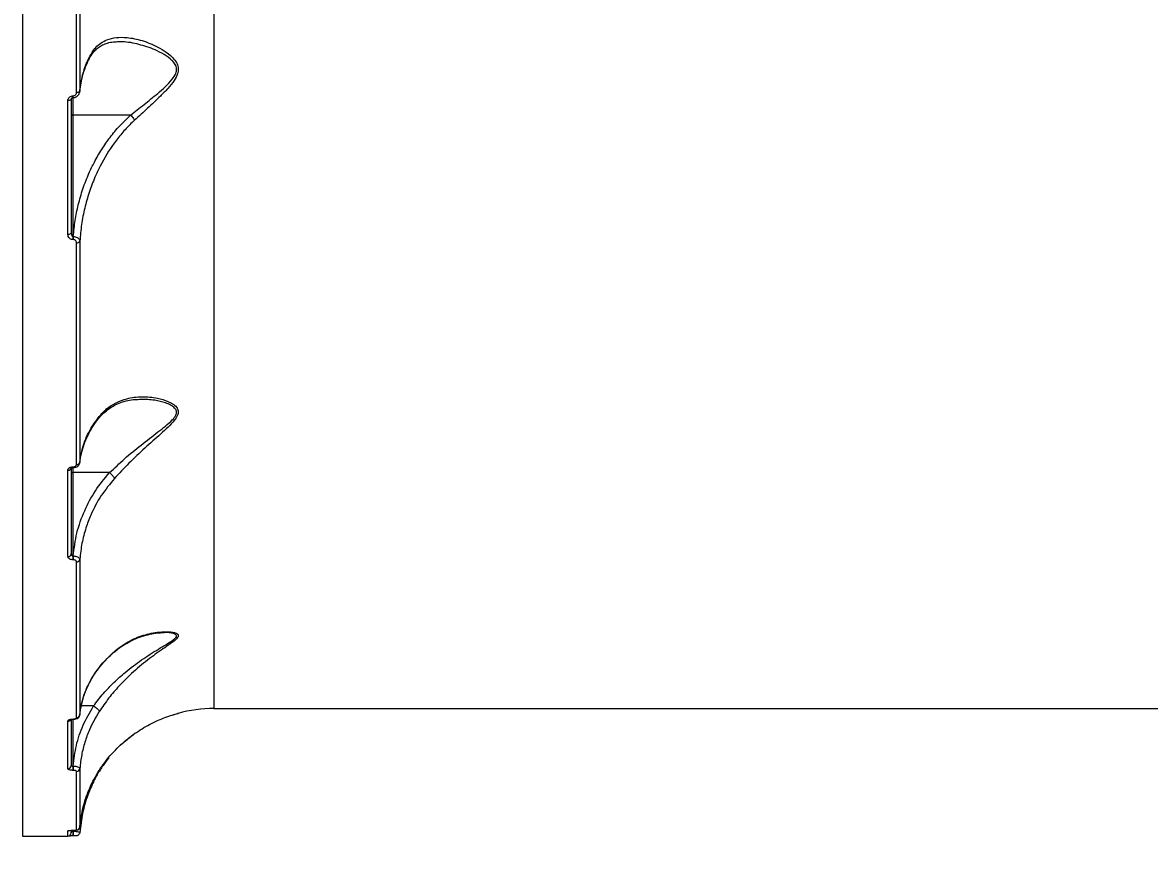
# Model space of a CAD drawing. Header units: millimetres. Extents: x -7735 to 7893, y -6545 to 6034.
# Drawn here: x -1993.2 to -1657.8, y 2272.7 to 2523.3 of the extents above; entities that cross this region are included whole.
import ezdxf

# ---------------------------------------------------------------- set-up
doc = ezdxf.new("R2010")
doc.units = ezdxf.units.MM
doc.layers.add('DIKOM_ОБЪЕКТ', color=7, linetype='Continuous')
doc.layers.add('DIKOM_РАЗМЕР_ОБЪЕКТА', color=7, linetype='Continuous')
doc.styles.add('style1', font='arial.ttf', dxfattribs={"width": 0.8})
doc.dimstyles.new('1-50', dxfattribs={"dimtxt": 300, "dimasz": 200, "dimexe": 100, "dimexo": 0, "dimgap": 100, "dimtad": 1, "dimtxsty": 'style1', "dimcen": 200, "dimclrd": 7, "dimclre": 7, "dimclrt": 7, "dimadec": 1, "dimazin": 2, "dimtfac": 1, "dimtmove": 0, "dimatfit": 2, "dimfxl": 0, "dimlwd": 25, "dimlwe": 18, "dimarcsym": 0})

# ---------------------------------------------------------------- blocks, each defined once
blk = doc.blocks.new('*D1')
at = {"layer": 'Defpoints', "color": 0, "transparency": 16777216}
for p in [(-1659.72, 4539.04), (-6635.97, -4006.79), (-1659.72, -4006.79)]:
    blk.add_point(p, dxfattribs=at)
at = {"layer": 'DIKOM_РАЗМЕР_ОБЪЕКТА', "color": 7, "lineweight": 18, "transparency": 16777216}
for p, q in [((-1659.72, 4539.04), (-6735.97, 4539.04)), ((-1659.72, -4006.79), (-6735.97, -4006.79))]:
    blk.add_line(p, q, dxfattribs=at)
at = {"layer": 'DIKOM_РАЗМЕР_ОБЪЕКТА', "color": 7, "lineweight": 25, "transparency": 16777216}
blk.add_line((-6635.97, 4339.04), (-6635.97, -3806.79), dxfattribs=at)
at = {"layer": 'DIKOM_РАЗМЕР_ОБЪЕКТА', "color": 7, "transparency": 16777216}
for points in [[(-6669.31, 4339.04), (-6602.64, 4339.04), (-6635.97, 4539.04)], [(-6669.31, -3806.79), (-6602.64, -3806.79), (-6635.97, -4006.79)]]:
    blk.add_solid(points, dxfattribs=at)
at = {"layer": 'DIKOM_РАЗМЕР_ОБЪЕКТА', "color": 7, "transparency": 16777216, "insert": (-6889.14, 266.13), "char_height": 300, "attachment_point": 5, "rotation": 90, "style": 'style1'}
blk.add_mtext('8550', dxfattribs=at)

msp = doc.modelspace()

# ---------------------------------------------------------------- linework, layer by layer
at = {"layer": 'DIKOM_ОБЪЕКТ', "color": 7, "linetype": 'Continuous', "lineweight": 15}
for p, q in [((-1993.19, 2700.123), (-1993.19, 2281.125)), ((-1936.24, 2639.278), (-1936.24, 2319.125)), ((-1977.13, 2502.492), (-1977.13, 2566.814)), ((-1976.133, 2567.11), (-1976.133, 2502.931)), ((-1979.69, 2460.24), (-1979.69, 2500.103)), ((-1978.69, 2500.582), (-1978.69, 2460.814)), ((-1978.19, 2501.52), (-1978.157, 2501.52)), ((-1978.19, 2500.995), (-1978.19, 2501.52)), ((-1978.19, 2500.995), (-1978.157, 2500.995)), ((-1978.19, 2500.979), (-1978.19, 2495.773)), ((-1978.157, 2500.995), (-1978.157, 2501.52)), ((-1961.03, 2495.773), (-1978.19, 2495.773)), ((-1978.19, 2495.773), (-1978.19, 2459.618)), ((-1978.19, 2459.618), (-1978.087, 2459.618)), ((-1978.19, 2459.618), (-1978.19, 2458.719)), ((-1978.087, 2458.719), (-1978.19, 2458.719)), ((-1978.087, 2459.618), (-1978.087, 2458.719)), ((-1977.13, 2391.776), (-1977.13, 2457.753)), ((-1976.133, 2458.29), (-1976.133, 2392.458)), ((-1976.083, 2392.363), (-1976.007, 2393.021)), ((-1979.69, 2364.364), (-1979.69, 2390.084)), ((-1978.69, 2390.825), (-1978.69, 2365.165)), ((-1978.19, 2391.097), (-1978.135, 2391.097)), ((-1978.19, 2390.835), (-1978.19, 2391.097)), ((-1978.19, 2390.835), (-1978.135, 2390.835)), ((-1978.19, 2390.826), (-1978.19, 2389.355)), ((-1967.303, 2389.355), (-1978.19, 2389.355)), ((-1978.19, 2389.355), (-1978.19, 2364.554)), ((-1978.135, 2390.835), (-1978.135, 2391.097)), ((-1978.19, 2364.554), (-1978.111, 2364.554)), ((-1978.19, 2364.554), (-1978.19, 2363.424)), ((-1978.111, 2363.424), (-1978.19, 2363.424)), ((-1978.111, 2364.554), (-1978.111, 2363.424)), ((-1977.13, 2316.426), (-1977.13, 2362.814)), ((-1976.133, 2363.56), (-1976.133, 2317.275)), ((-1972.076, 2319.896), (-1975.705, 2319.896)), ((-1936.24, 2319.125), (-1566.14, 2319.125)), ((-1979.69, 2301.187), (-1979.69, 2315.388)), ((-1978.69, 2315.757), (-1978.69, 2302.139)), ((-1978.19, 2316.015), (-1978.111, 2316.015)), ((-1978.19, 2315.932), (-1978.19, 2316.015)), ((-1978.19, 2315.932), (-1978.111, 2315.932)), ((-1978.19, 2315.932), (-1978.19, 2302.014)), ((-1978.111, 2315.932), (-1978.111, 2316.015)), ((-1959.781, 2311.708), (-1964.104, 2308.157)), ((-1978.19, 2302.014), (-1978.135, 2302.014)), ((-1978.19, 2302.014), (-1978.19, 2300.73)), ((-1978.135, 2302.014), (-1978.135, 2300.73)), ((-1976.133, 2301.312), (-1976.133, 2283.92)), ((-1978.135, 2300.73), (-1978.19, 2300.73)), ((-1977.13, 2282.998), (-1977.13, 2300.428)), ((-1993.19, 2281.125), (-1979.69, 2281.125)), ((-1979.69, 2281.125), (-1979.69, 2282.722)), ((-1978.69, 2282.704), (-1978.69, 2282.125)), ((-1978.19, 2282.888), (-1978.087, 2282.888)), ((-1978.19, 2282.884), (-1978.19, 2282.888)), ((-1978.19, 2282.884), (-1978.087, 2282.884)), ((-1978.19, 2282.883), (-1978.19, 2282.629)), ((-1978.19, 2282.629), (-1978.157, 2282.629)), ((-1978.19, 2282.629), (-1978.19, 2281.294)), ((-1978.19, 2281.294), (-1978.157, 2281.294)), ((-1978.157, 2282.629), (-1978.122, 2282.884)), ((-1978.157, 2282.629), (-1978.157, 2281.294)), ((-1978.087, 2282.884), (-1978.087, 2282.888))]:
    msp.add_line(p, q, dxfattribs=at)
at = {"layer": 'DIKOM_ОБЪЕКТ', "color": 7, "linetype": 'Continuous', "lineweight": 15, "flags": 128}
for points in [[(-1976.133, 2502.931), (-1976.164, 2502.843), (-1976.229, 2502.76), (-1976.325, 2502.685), (-1976.45, 2502.619), (-1976.598, 2502.565), (-1976.765, 2502.525), (-1976.944, 2502.5), (-1977.13, 2502.492)], [(-1978.69, 2500.582), (-1978.709, 2500.489), (-1978.766, 2500.399), (-1978.859, 2500.316), (-1978.983, 2500.244), (-1979.135, 2500.184), (-1979.308, 2500.14), (-1979.495, 2500.113), (-1979.69, 2500.103)], [(-1978.69, 2495.935), (-1978.681, 2495.903), (-1978.652, 2495.873), (-1978.606, 2495.845), (-1978.544, 2495.82), (-1978.468, 2495.8), (-1978.382, 2495.785), (-1978.288, 2495.776), (-1978.19, 2495.773)], [(-1978.69, 2460.814), (-1978.709, 2460.702), (-1978.766, 2460.594), (-1978.859, 2460.495), (-1978.983, 2460.408), (-1979.135, 2460.337), (-1979.308, 2460.284), (-1979.495, 2460.251), (-1979.69, 2460.24)], [(-1978.69, 2389.517), (-1978.681, 2389.486), (-1978.652, 2389.455), (-1978.606, 2389.427), (-1978.544, 2389.403), (-1978.468, 2389.382), (-1978.382, 2389.367), (-1978.288, 2389.358), (-1978.19, 2389.355)], [(-1976.133, 2282.253), (-1976.164, 2282.069), (-1976.223, 2281.907)]]:
    msp.add_lwpolyline(points, dxfattribs=at)
at = {"layer": 'DIKOM_ОБЪЕКТ', "color": 7, "linetype": 'Continuous', "lineweight": 15}
for centre, radius, start, end in [((-1976.981, 2458.67), 0.929, 260.74518, 335.8694), ((-1977.027, 2392.695), 0.925, 263.59398, 345.18438), ((-1979.577, 2390.977), 0.9, 262.77548, 350.27046), ((-1979.601, 2365.277), 0.917, 264.41458, 353.03487), ((-1977.051, 2363.747), 0.937, 265.16143, 348.48626), ((-1936.24, 2279.125), 40, 90, 105.40224), ((-1979.679, 2316.416), 1.028, 269.35787, 322.16872), ((-1977.094, 2317.394), 0.969, 267.87164, 352.94406), ((-1979.667, 2302.164), 0.977, 268.63588, 358.56566), ((-1977.11, 2301.41), 0.982, 268.81916, 354.30664), ((-1979.688, 2283.715), 0.993, 269.88819, 294.66179), ((-1979.69, 2282.125), 1, 270, 360), ((-1977.129, 2283.996), 0.999, 269.90601, 355.64235)]:
    msp.add_arc(centre, radius, start, end, dxfattribs=at)
for points, knots in [([(-1973.375, 2512.927), (-1972.756, 2513.991), (-1971.753, 2515.716), (-1969.885, 2517.271), (-1967.871, 2518.356), (-1965.276, 2518.978), (-1961.75, 2518.969), (-1957.575, 2518.08), (-1953.58, 2516.459), (-1950.354, 2514.543), (-1948.338, 2512.879), (-1947.147, 2511.159), (-1946.736, 2509.627), (-1946.999, 2507.89), (-1948.103, 2505.868), (-1949.929, 2503.683), (-1952.622, 2500.945), (-1955.995, 2497.8), (-1958.555, 2495.453), (-1959.847, 2494.269)], [0, 0, 0, 0, 0.0742577, 0.1205071, 0.1678176, 0.2375795, 0.3094454, 0.4056708, 0.5047061, 0.5602508, 0.6168547, 0.6484776, 0.6753895, 0.7024617, 0.7386885, 0.7871122, 0.8368194, 0.917655, 1, 1, 1, 1]), ([(-1973.429, 2512.373), (-1973.402, 2512.436), (-1973.154, 2513.002), (-1972.567, 2513.892), (-1971.659, 2515.036), (-1970.591, 2515.975), (-1969.359, 2516.718), (-1967.864, 2517.284), (-1966.268, 2517.627), (-1965.104, 2517.65), (-1964.571, 2517.66)], [0, 0, 0, 0, 0.0148755, 0.134947, 0.2626078, 0.3977593, 0.541984, 0.6955328, 0.8603759, 1, 1, 1, 1]), ([(-1961.03, 2495.773), (-1959.701, 2496.826), (-1957.021, 2498.948), (-1953.509, 2501.754), (-1950.66, 2504.228), (-1948.744, 2506.162), (-1947.546, 2507.995), (-1947.258, 2509.572), (-1947.705, 2510.947), (-1948.965, 2512.458), (-1951.071, 2513.908), (-1954.415, 2515.561), (-1958.597, 2516.917), (-1962.259, 2517.648), (-1964.18, 2517.575), (-1964.578, 2517.559)], [0, 0, 0, 0, 0.1151996, 0.232265, 0.2999308, 0.3687207, 0.4168206, 0.4516252, 0.4864101, 0.5286254, 0.6057411, 0.6850495, 0.8225235, 0.9632587, 1, 1, 1, 1]), ([(-1976.133, 2502.931), (-1975.914, 2504.517), (-1975.485, 2507.629), (-1974.299, 2510.938), (-1973.502, 2512.654), (-1973.375, 2512.927)], [0, 0, 0, 0, 0.46653848, 0.91501866, 1, 1, 1, 1]), ([(-1976.125, 2502.813), (-1976.122, 2502.897), (-1976.08, 2503.934), (-1975.71, 2505.915), (-1974.969, 2508.724), (-1974.185, 2510.887), (-1973.562, 2512.081), (-1973.405, 2512.383)], [0, 0, 0, 0, 0.02556769, 0.31770585, 0.60985391, 0.90119687, 1, 1, 1, 1]), ([(-1973.375, 2512.927), (-1973.371, 2512.907), (-1973.344, 2512.738), (-1973.334, 2512.542), (-1973.431, 2512.42), (-1973.443, 2512.406)], [0, 0, 0, 0, 0.1052157, 0.8930496, 1, 1, 1, 1]), ([(-1978.157, 2501.008), (-1978.113, 2501.004), (-1977.826, 2500.98), (-1977.294, 2501.146), (-1976.664, 2501.56), (-1976.261, 2502.192), (-1976.083, 2502.707), (-1976.133, 2502.96), (-1976.134, 2502.966)], [0, 0, 0, 0, 0.0419772, 0.2718143, 0.5073305, 0.7485718, 0.9944046, 1, 1, 1, 1]), ([(-1978.157, 2501.52), (-1978.049, 2501.53), (-1977.831, 2501.549), (-1977.538, 2501.699), (-1977.305, 2501.924), (-1977.157, 2502.2), (-1977.139, 2502.4), (-1977.13, 2502.492)], [0, 0, 0, 0, 0.1952127, 0.3901446, 0.5933275, 0.8111047, 1, 1, 1, 1]), ([(-1979.69, 2500.103), (-1979.678, 2500.238), (-1979.653, 2500.527), (-1979.439, 2500.93), (-1979.101, 2501.257), (-1978.671, 2501.477), (-1978.35, 2501.506), (-1978.19, 2501.52)], [0, 0, 0, 0, 0.1890252, 0.4045598, 0.6068683, 0.8033826, 1, 1, 1, 1]), ([(-1978.672, 2500.61), (-1978.67, 2500.659), (-1978.666, 2500.745), (-1978.559, 2500.869), (-1978.429, 2500.95), (-1978.297, 2500.99), (-1978.177, 2500.999), (-1978.109, 2500.989), (-1978.079, 2500.984)], [0, 0, 0, 0, 0.3052331, 0.5392609, 0.6957465, 0.8158454, 0.9217069, 1, 1, 1, 1]), ([(-1978.087, 2459.618), (-1977.931, 2461.209), (-1977.62, 2464.391), (-1976.643, 2469.143), (-1975.281, 2473.85), (-1973.632, 2478.094), (-1971.746, 2482.01), (-1969.675, 2485.601), (-1967.163, 2489.209), (-1964.32, 2492.654), (-1962.124, 2494.732), (-1961.027, 2495.772)], [0, 0, 0, 0, 0.1183259, 0.2366504, 0.3581407, 0.4796244, 0.5712569, 0.6768283, 0.7823871, 0.8912054, 1, 1, 1, 1]), ([(-1961.027, 2495.772), (-1961.027, 2495.772), (-1961.028, 2495.772), (-1961.029, 2495.773), (-1961.03, 2495.773), (-1961.03, 2495.773)], [0, 0, 0, 0, 0.32753033, 0.70803449, 1, 1, 1, 1]), ([(-1961.027, 2495.772), (-1960.873, 2495.609), (-1960.564, 2495.285), (-1960.19, 2494.806), (-1959.964, 2494.471), (-1959.875, 2494.317), (-1959.847, 2494.269)], [0, 0, 0, 0, 0.325242, 0.650492, 0.8925725, 1, 1, 1, 1]), ([(-1959.847, 2494.269), (-1960.091, 2494.042), (-1961.314, 2492.9), (-1963.379, 2490.709), (-1966.745, 2486.481), (-1969.501, 2481.96), (-1971.855, 2476.934), (-1973.428, 2472.768), (-1974.751, 2468.064), (-1975.706, 2463.23), (-1975.991, 2459.937), (-1976.133, 2458.29)], [0, 0, 0, 0, 0.024298, 0.12225, 0.2202183, 0.4215161, 0.5118881, 0.632238, 0.7525913, 0.8762938, 1, 1, 1, 1]), ([(-1978.19, 2458.719), (-1978.26, 2458.722), (-1978.502, 2458.732), (-1978.898, 2458.868), (-1979.307, 2459.181), (-1979.623, 2459.648), (-1979.666, 2460.031), (-1979.69, 2460.24)], [0, 0, 0, 0, 0.0796222, 0.2757362, 0.4707282, 0.7105611, 1, 1, 1, 1]), ([(-1978.69, 2460.814), (-1978.683, 2460.651), (-1978.669, 2460.366), (-1978.571, 2460.006), (-1978.457, 2459.786), (-1978.35, 2459.676), (-1978.27, 2459.626), (-1978.214, 2459.621), (-1978.19, 2459.618)], [0, 0, 0, 0, 0.351032, 0.6183179, 0.8028532, 0.8792877, 0.9491873, 1, 1, 1, 1]), ([(-1978.087, 2459.618), (-1977.994, 2459.613), (-1977.688, 2459.594), (-1977.196, 2459.472), (-1976.671, 2459.206), (-1976.284, 2458.833), (-1976.147, 2458.503), (-1976.135, 2458.319), (-1976.133, 2458.29)], [0, 0, 0, 0, 0.089178, 0.2936525, 0.4895931, 0.716373, 0.954576, 1, 1, 1, 1]), ([(-1977.13, 2457.753), (-1977.146, 2457.892), (-1977.175, 2458.138), (-1977.38, 2458.434), (-1977.637, 2458.627), (-1977.886, 2458.71), (-1978.04, 2458.717), (-1978.087, 2458.719)], [0, 0, 0, 0, 0.30257415, 0.53468637, 0.72550367, 0.91708386, 1, 1, 1, 1]), ([(-1970.366, 2406.09), (-1969.65, 2406.875), (-1968.113, 2408.56), (-1965.323, 2410.294), (-1961.817, 2411.59), (-1957.65, 2412.101), (-1953.464, 2411.703), (-1950.371, 2410.799), (-1948.473, 2409.841), (-1947.343, 2408.934), (-1946.903, 2408.083), (-1946.8, 2407.264), (-1946.994, 2406.271), (-1948.077, 2404.669), (-1949.877, 2402.838), (-1952.824, 2400.169), (-1956.809, 2396.677), (-1960.733, 2392.967), (-1963.741, 2389.905), (-1965.126, 2388.395), (-1965.822, 2387.636)], [0, 0, 0, 0, 0.0590563, 0.12677, 0.1965291, 0.2899968, 0.386194, 0.4527695, 0.4864317, 0.520906, 0.5489129, 0.5542513, 0.5800463, 0.6152122, 0.6617343, 0.7094942, 0.8061419, 0.905604, 0.9525546, 1, 1, 1, 1]), ([(-1970.462, 2405.563), (-1970.409, 2405.634), (-1969.953, 2406.244), (-1968.965, 2407.202), (-1967.474, 2408.438), (-1965.786, 2409.463), (-1963.923, 2410.284), (-1961.867, 2410.844), (-1959.87, 2411.171), (-1958.555, 2411.178), (-1957.988, 2411.181)], [0, 0, 0, 0, 0.01649266, 0.14099795, 0.27368002, 0.41507235, 0.56438282, 0.71963207, 0.87910774, 1, 1, 1, 1]), ([(-1967.3, 2389.354), (-1967.3, 2389.354), (-1965.773, 2390.663), (-1962.847, 2393.619), (-1957.887, 2397.61), (-1953.748, 2400.778), (-1950.604, 2403.225), (-1948.716, 2404.859), (-1947.54, 2406.32), (-1947.328, 2407.225), (-1947.437, 2407.956), (-1947.911, 2408.711), (-1949.094, 2409.498), (-1951.088, 2410.32), (-1954.102, 2411.057), (-1956.612, 2411.12), (-1957.999, 2411.155)], [0, 0, 0, 0, 0.0000252, 0.1384123, 0.280475, 0.426236, 0.4932203, 0.5613203, 0.6094228, 0.6436072, 0.6506687, 0.6882196, 0.7352085, 0.7840665, 0.8806202, 1, 1, 1, 1]), ([(-1976.133, 2392.458), (-1975.854, 2394.161), (-1975.289, 2397.612), (-1973.212, 2402.207), (-1971.225, 2404.918), (-1970.366, 2406.09)], [0, 0, 0, 0, 0.355858, 0.7214801, 1, 1, 1, 1]), ([(-1976.007, 2393.021), (-1975.976, 2393.325), (-1975.857, 2394.503), (-1975.328, 2396.537), (-1974.426, 2399.103), (-1973.189, 2401.611), (-1971.87, 2403.781), (-1970.845, 2405.06), (-1970.437, 2405.569)], [0, 0, 0, 0, 0.0691861, 0.2674396, 0.4669345, 0.6671526, 0.8674616, 1, 1, 1, 1]), ([(-1970.366, 2406.09), (-1970.366, 2406.063), (-1970.367, 2405.961), (-1970.39, 2405.787), (-1970.479, 2405.686), (-1970.525, 2405.635)], [0, 0, 0, 0, 0.1436801, 0.5623413, 1, 1, 1, 1]), ([(-1978.136, 2390.835), (-1978.136, 2390.835), (-1977.885, 2390.772), (-1977.367, 2390.942), (-1976.741, 2391.237), (-1976.327, 2391.72), (-1976.127, 2392.167), (-1976.152, 2392.43), (-1976.159, 2392.503)], [0, 0, 0, 0, 0.0003297, 0.2599513, 0.5046001, 0.7217877, 0.9226953, 1, 1, 1, 1]), ([(-1978.135, 2391.097), (-1978.061, 2391.1), (-1977.873, 2391.108), (-1977.591, 2391.19), (-1977.336, 2391.344), (-1977.164, 2391.547), (-1977.141, 2391.7), (-1977.13, 2391.776)], [0, 0, 0, 0, 0.1422581, 0.3570329, 0.5715311, 0.7856965, 1, 1, 1, 1]), ([(-1979.69, 2390.084), (-1979.674, 2390.198), (-1979.64, 2390.425), (-1979.382, 2390.729), (-1979.001, 2390.958), (-1978.579, 2391.079), (-1978.301, 2391.092), (-1978.19, 2391.097)], [0, 0, 0, 0, 0.2150128, 0.4299595, 0.6447056, 0.8591829, 1, 1, 1, 1]), ([(-1978.725, 2390.683), (-1978.726, 2390.684), (-1978.726, 2390.684), (-1978.66, 2390.733), (-1978.544, 2390.783), (-1978.38, 2390.827), (-1978.253, 2390.831), (-1978.19, 2390.834)], [0, 0, 0, 0, 0.1890058, 0.3908403, 0.5815688, 0.7926327, 1, 1, 1, 1]), ([(-1978.111, 2364.554), (-1977.82, 2366.829), (-1977.231, 2371.437), (-1974.911, 2377.947), (-1971.693, 2384.066), (-1968.778, 2387.577), (-1967.303, 2389.355)], [0, 0, 0, 0, 0.2516516, 0.5098606, 0.7518713, 1, 1, 1, 1]), ([(-1967.303, 2389.355), (-1967.302, 2389.355), (-1967.301, 2389.355), (-1967.3, 2389.355), (-1967.3, 2389.354), (-1967.3, 2389.354)], [0, 0, 0, 0, 0.4811891, 0.8744832, 1, 1, 1, 1]), ([(-1967.3, 2389.354), (-1967.13, 2389.208), (-1966.789, 2388.916), (-1966.336, 2388.434), (-1966.031, 2388.037), (-1965.88, 2387.78), (-1965.837, 2387.673), (-1965.822, 2387.636)], [0, 0, 0, 0, 0.2488223, 0.4976063, 0.7463735, 0.9126794, 1, 1, 1, 1]), ([(-1965.822, 2387.636), (-1967.194, 2385.968), (-1969.972, 2382.589), (-1972.638, 2377.516), (-1974.454, 2372.719), (-1975.618, 2368.312), (-1975.961, 2365.151), (-1976.133, 2363.56)], [0, 0, 0, 0, 0.2398785, 0.4858801, 0.6394249, 0.8185521, 1, 1, 1, 1]), ([(-1978.69, 2365.165), (-1978.685, 2365.094), (-1978.673, 2364.956), (-1978.584, 2364.769), (-1978.46, 2364.638), (-1978.347, 2364.582), (-1978.263, 2364.558), (-1978.219, 2364.556), (-1978.19, 2364.554)], [0, 0, 0, 0, 0.2553465, 0.498906, 0.7166322, 0.8616137, 0.90697, 1, 1, 1, 1]), ([(-1978.19, 2363.424), (-1978.277, 2363.426), (-1978.534, 2363.435), (-1978.952, 2363.532), (-1979.358, 2363.743), (-1979.637, 2364.034), (-1979.672, 2364.254), (-1979.69, 2364.364)], [0, 0, 0, 0, 0.1083187, 0.3204249, 0.5430709, 0.7715656, 1, 1, 1, 1]), ([(-1978.111, 2364.554), (-1977.994, 2364.547), (-1977.657, 2364.527), (-1977.115, 2364.412), (-1976.582, 2364.187), (-1976.21, 2363.889), (-1976.159, 2363.669), (-1976.133, 2363.56)], [0, 0, 0, 0, 0.1131923, 0.3259399, 0.5479745, 0.7754558, 1, 1, 1, 1]), ([(-1977.13, 2362.814), (-1977.142, 2362.885), (-1977.165, 2363.028), (-1977.346, 2363.217), (-1977.611, 2363.353), (-1977.884, 2363.416), (-1978.052, 2363.422), (-1978.111, 2363.424)], [0, 0, 0, 0, 0.22881891, 0.45786537, 0.67847776, 0.88831642, 1, 1, 1, 1]), ([(-1972.069, 2319.894), (-1972.068, 2319.895), (-1971.152, 2321.177), (-1969.203, 2323.583), (-1965.989, 2326.95), (-1962.204, 2330.336), (-1957.727, 2333.716), (-1953.609, 2336.317), (-1950.516, 2338.156), (-1948.613, 2339.319), (-1947.615, 2340.138), (-1947.335, 2340.67), (-1947.364, 2340.924), (-1947.647, 2341.24), (-1948.291, 2341.523), (-1949.541, 2341.697), (-1950.513, 2341.784), (-1951.057, 2341.746), (-1951.074, 2341.745)], [0, 0, 0, 0, 0.0000492, 0.1133949, 0.2167843, 0.3226768, 0.4689935, 0.6190568, 0.686977, 0.7560377, 0.8111159, 0.822977, 0.8536427, 0.8628295, 0.9028276, 0.9500644, 0.9984188, 1, 1, 1, 1]), ([(-1965.822, 2336.158), (-1964.649, 2337.063), (-1962.092, 2339.037), (-1957.772, 2340.905), (-1953.696, 2341.859), (-1950.715, 2342.047), (-1948.891, 2341.933), (-1947.706, 2341.692), (-1946.899, 2341.267), (-1946.782, 2340.782), (-1947.069, 2340.139), (-1947.975, 2339.261), (-1949.794, 2337.971), (-1952.694, 2335.992), (-1956.644, 2333.148), (-1960.904, 2329.514), (-1964.549, 2325.822), (-1967.654, 2322.205), (-1969.438, 2319.599), (-1970.366, 2318.245)], [0, 0, 0, 0, 0.0790191, 0.1721794, 0.2680582, 0.3287283, 0.3610579, 0.3938998, 0.4223309, 0.4513193, 0.4599433, 0.4989928, 0.5446052, 0.5914345, 0.6876211, 0.7865801, 0.8546753, 0.9244457, 1, 1, 1, 1]), ([(-1965.946, 2335.869), (-1965.56, 2336.206), (-1964.548, 2337.09), (-1962.784, 2338.272), (-1960.643, 2339.457), (-1958.332, 2340.425), (-1955.948, 2341.144), (-1953.682, 2341.576), (-1952.066, 2341.746), (-1951.259, 2341.737), (-1951.071, 2341.735)], [0, 0, 0, 0, 0.0842159, 0.2205509, 0.3651113, 0.5171255, 0.6771557, 0.8240149, 0.9590939, 1, 1, 1, 1]), ([(-1976.133, 2317.275), (-1975.848, 2319.081), (-1975.271, 2322.745), (-1972.954, 2327.765), (-1969.852, 2332.327), (-1967.175, 2334.871), (-1965.822, 2336.158)], [0, 0, 0, 0, 0.2625654, 0.5326652, 0.7636479, 1, 1, 1, 1]), ([(-1975.182, 2322.031), (-1974.955, 2322.758), (-1974.446, 2324.385), (-1973.29, 2326.839), (-1971.802, 2329.371), (-1970.024, 2331.776), (-1968.101, 2333.964), (-1966.646, 2335.277), (-1965.97, 2335.887)], [0, 0, 0, 0, 0.1442134, 0.3228034, 0.5003853, 0.6752058, 0.8490296, 1, 1, 1, 1]), ([(-1965.822, 2336.158), (-1965.836, 2336.117), (-1965.872, 2336.013), (-1965.944, 2335.945), (-1965.987, 2335.904)], [0, 0, 0, 0, 0.3970273, 1, 1, 1, 1]), ([(-1976.102, 2317.23), (-1976.057, 2317.746), (-1975.934, 2319.181), (-1975.608, 2320.788), (-1975.241, 2321.858), (-1975.182, 2322.031)], [0, 0, 0, 0, 0.3196375, 0.8898181, 1, 1, 1, 1]), ([(-1978.135, 2302.014), (-1977.88, 2304.058), (-1977.362, 2308.198), (-1975.332, 2314.268), (-1973.168, 2318.008), (-1972.076, 2319.896)], [0, 0, 0, 0, 0.3257278, 0.6596847, 1, 1, 1, 1]), ([(-1970.366, 2318.245), (-1971.415, 2316.447), (-1973.123, 2313.521), (-1974.702, 2309.121), (-1975.694, 2305.291), (-1975.985, 2302.654), (-1976.133, 2301.312)], [0, 0, 0, 0, 0.34222245, 0.5572632, 0.77460003, 1, 1, 1, 1]), ([(-1972.076, 2319.896), (-1972.074, 2319.896), (-1972.072, 2319.896), (-1972.07, 2319.894), (-1972.069, 2319.894)], [0, 0, 0, 0, 0.6136261, 1, 1, 1, 1]), ([(-1972.069, 2319.894), (-1971.877, 2319.776), (-1971.493, 2319.54), (-1970.983, 2319.132), (-1970.595, 2318.741), (-1970.41, 2318.459), (-1970.366, 2318.31), (-1970.366, 2318.258), (-1970.366, 2318.245)], [0, 0, 0, 0, 0.212698, 0.4253829, 0.6381177, 0.8508008, 0.961906, 1, 1, 1, 1]), ([(-1959.847, 2311.668), (-1958.351, 2312.638), (-1955.319, 2314.603), (-1951.446, 2316.248), (-1948.924, 2317.103), (-1947.664, 2317.474), (-1946.978, 2317.66), (-1946.729, 2317.725), (-1946.973, 2317.66), (-1947.075, 2317.633)], [0, 0, 0, 0, 0.2775891, 0.5625872, 0.7137421, 0.7903368, 0.8693482, 0.945507, 1, 1, 1, 1]), ([(-1979.69, 2315.388), (-1979.68, 2315.444), (-1979.657, 2315.568), (-1979.454, 2315.745), (-1979.115, 2315.895), (-1978.679, 2315.996), (-1978.353, 2316.008), (-1978.19, 2316.015)], [0, 0, 0, 0, 0.1741864, 0.3895509, 0.5957958, 0.7978734, 1, 1, 1, 1]), ([(-1978.906, 2315.806), (-1978.907, 2315.806), (-1978.916, 2315.799), (-1978.877, 2315.824), (-1978.782, 2315.857), (-1978.606, 2315.9), (-1978.396, 2315.929), (-1978.25, 2315.928), (-1978.19, 2315.928)], [0, 0, 0, 0, 0.0116199, 0.1901556, 0.3681291, 0.5947754, 0.8345863, 1, 1, 1, 1]), ([(-1978.111, 2315.937), (-1978.07, 2315.935), (-1977.802, 2315.927), (-1977.268, 2316.016), (-1976.696, 2316.257), (-1976.311, 2316.669), (-1976.139, 2317.023), (-1976.149, 2317.235), (-1976.152, 2317.293)], [0, 0, 0, 0, 0.0432811, 0.2847294, 0.5764498, 0.7634087, 0.9348996, 1, 1, 1, 1]), ([(-1978.111, 2316.015), (-1978.003, 2316.019), (-1977.788, 2316.028), (-1977.502, 2316.094), (-1977.282, 2316.192), (-1977.152, 2316.308), (-1977.137, 2316.389), (-1977.13, 2316.426)], [0, 0, 0, 0, 0.20401474, 0.40805574, 0.61356728, 0.82653976, 1, 1, 1, 1]), ([(-1976.133, 2283.92), (-1975.823, 2286.21), (-1975.355, 2289.671), (-1973.791, 2294.178), (-1971.988, 2298.171), (-1969.231, 2302.656), (-1965.817, 2306.637), (-1962.6, 2309.615), (-1960.765, 2310.983), (-1959.847, 2311.668)], [0, 0, 0, 0, 0.2227153, 0.3367347, 0.4507469, 0.6310022, 0.8132741, 0.9066457, 1, 1, 1, 1]), ([(-1967.45, 2304.485), (-1968.056, 2303.73), (-1969.323, 2302.15), (-1970.995, 2299.432), (-1972.381, 2296.778), (-1973.081, 2295.082), (-1973.375, 2294.37)], [0, 0, 0, 0, 0.2478979, 0.5192067, 0.7983964, 1, 1, 1, 1]), ([(-1978.19, 2300.73), (-1978.301, 2300.733), (-1978.579, 2300.738), (-1979.001, 2300.792), (-1979.382, 2300.896), (-1979.64, 2301.032), (-1979.674, 2301.135), (-1979.69, 2301.187)], [0, 0, 0, 0, 0.140819, 0.3552869, 0.5700529, 0.7849763, 1, 1, 1, 1]), ([(-1978.69, 2302.139), (-1978.685, 2302.125), (-1978.674, 2302.096), (-1978.587, 2302.059), (-1978.46, 2302.031), (-1978.32, 2302.016), (-1978.227, 2302.015), (-1978.19, 2302.014)], [0, 0, 0, 0, 0.2150525, 0.4300072, 0.6448106, 0.8592969, 1, 1, 1, 1]), ([(-1978.135, 2302.014), (-1977.986, 2302.006), (-1977.613, 2301.986), (-1977.049, 2301.89), (-1976.542, 2301.729), (-1976.199, 2301.527), (-1976.155, 2301.384), (-1976.133, 2301.312)], [0, 0, 0, 0, 0.1423784, 0.3572771, 0.5716954, 0.7857481, 1, 1, 1, 1]), ([(-1977.13, 2300.428), (-1977.141, 2300.462), (-1977.164, 2300.529), (-1977.336, 2300.62), (-1977.591, 2300.689), (-1977.873, 2300.725), (-1978.061, 2300.729), (-1978.135, 2300.73)], [0, 0, 0, 0, 0.2142591, 0.4284427, 0.6429346, 0.8577361, 1, 1, 1, 1]), ([(-1973.375, 2294.37), (-1973.502, 2294.039), (-1974.299, 2291.961), (-1975.485, 2287.95), (-1975.914, 2284.177), (-1976.133, 2282.253)], [0, 0, 0, 0, 0.0849884, 0.5334672, 1, 1, 1, 1]), ([(-1973.375, 2294.37), (-1973.371, 2294.379), (-1973.345, 2294.447), (-1973.343, 2294.556), (-1973.455, 2294.682), (-1973.487, 2294.718)], [0, 0, 0, 0, 0.0926411, 0.7478452, 1, 1, 1, 1]), ([(-1979.69, 2282.722), (-1979.69, 2282.725), (-1979.686, 2282.747), (-1979.603, 2282.785), (-1979.35, 2282.83), (-1979.017, 2282.862), (-1978.626, 2282.883), (-1978.336, 2282.886), (-1978.19, 2282.888)], [0, 0, 0, 0, 0.039216, 0.2872119, 0.4951807, 0.6710046, 0.8352887, 1, 1, 1, 1]), ([(-1979.315, 2282.815), (-1979.315, 2282.815), (-1979.313, 2282.815), (-1979.219, 2282.833), (-1979.005, 2282.856), (-1978.659, 2282.877), (-1978.318, 2282.885), (-1978.131, 2282.883), (-1978.071, 2282.882)], [0, 0, 0, 0, 0.0742098, 0.2264911, 0.4434244, 0.6948653, 0.9009516, 1, 1, 1, 1]), ([(-1979.219, 2281.281), (-1979.11, 2281.284), (-1978.874, 2281.29), (-1978.47, 2281.294), (-1978.215, 2281.293), (-1978.139, 2281.293)], [0, 0, 0, 0, 0.3734928, 0.8105726, 1, 1, 1, 1]), ([(-1978.69, 2282.251), (-1978.684, 2282.295), (-1978.673, 2282.381), (-1978.582, 2282.497), (-1978.457, 2282.577), (-1978.341, 2282.613), (-1978.259, 2282.626), (-1978.216, 2282.628), (-1978.19, 2282.629)], [0, 0, 0, 0, 0.2685662, 0.522909, 0.7426709, 0.8690681, 0.9241819, 1, 1, 1, 1]), ([(-1978.157, 2282.629), (-1978.056, 2282.625), (-1977.722, 2282.614), (-1977.159, 2282.568), (-1976.59, 2282.48), (-1976.2, 2282.368), (-1976.155, 2282.291), (-1976.133, 2282.253)], [0, 0, 0, 0, 0.0942731, 0.3123033, 0.541184, 0.7714054, 1, 1, 1, 1]), ([(-1978.157, 2281.294), (-1978.049, 2281.294), (-1977.813, 2281.295), (-1977.479, 2281.301), (-1977.239, 2281.309), (-1977.099, 2281.319), (-1976.99, 2281.331), (-1976.847, 2281.361), (-1976.644, 2281.439), (-1976.399, 2281.61), (-1976.285, 2281.803), (-1976.223, 2281.907)], [0, 0, 0, 0, 0.1257102, 0.2730635, 0.4361832, 0.5414575, 0.6054841, 0.6583277, 0.7411282, 0.8602107, 1, 1, 1, 1]), ([(-1978.087, 2282.884), (-1978.071, 2282.884), (-1977.927, 2282.882), (-1977.651, 2282.891), (-1977.282, 2282.919), (-1977.025, 2282.956), (-1976.742, 2283.046), (-1976.477, 2283.204), (-1976.262, 2283.464), (-1976.142, 2283.719), (-1976.147, 2283.881), (-1976.148, 2283.923)], [0, 0, 0, 0, 0.016924, 0.1536866, 0.2948314, 0.484087, 0.5892676, 0.7106156, 0.8262651, 0.9556195, 1, 1, 1, 1]), ([(-1978.087, 2282.888), (-1977.993, 2282.889), (-1977.804, 2282.891), (-1977.552, 2282.904), (-1977.342, 2282.925), (-1977.185, 2282.955), (-1977.133, 2282.98), (-1977.131, 2282.996), (-1977.13, 2282.998)], [0, 0, 0, 0, 0.1672891, 0.3344384, 0.5091201, 0.7130679, 0.957733, 1, 1, 1, 1])]:
    msp.add_open_spline(points, degree=3, knots=knots, dxfattribs=at)

# ---------------------------------------------------------------- dimensions: what is measured, and where the dimension line sits
at = {"layer": 'DIKOM_РАЗМЕР_ОБЪЕКТА'}
dim = msp.add_linear_dim(base=(-6635.972, -4006.787), p1=(-1659.723, 4539.038), p2=(-1659.723, -4006.787), angle=90, text='8550', dimstyle='1-50', dxfattribs=at)
dim.commit()
dim.dimension.update_dxf_attribs({"geometry": '*D1', "text_midpoint": (-6635.972, 266.125), "dimtype": 160})

doc.saveas('drawing.dxf')
